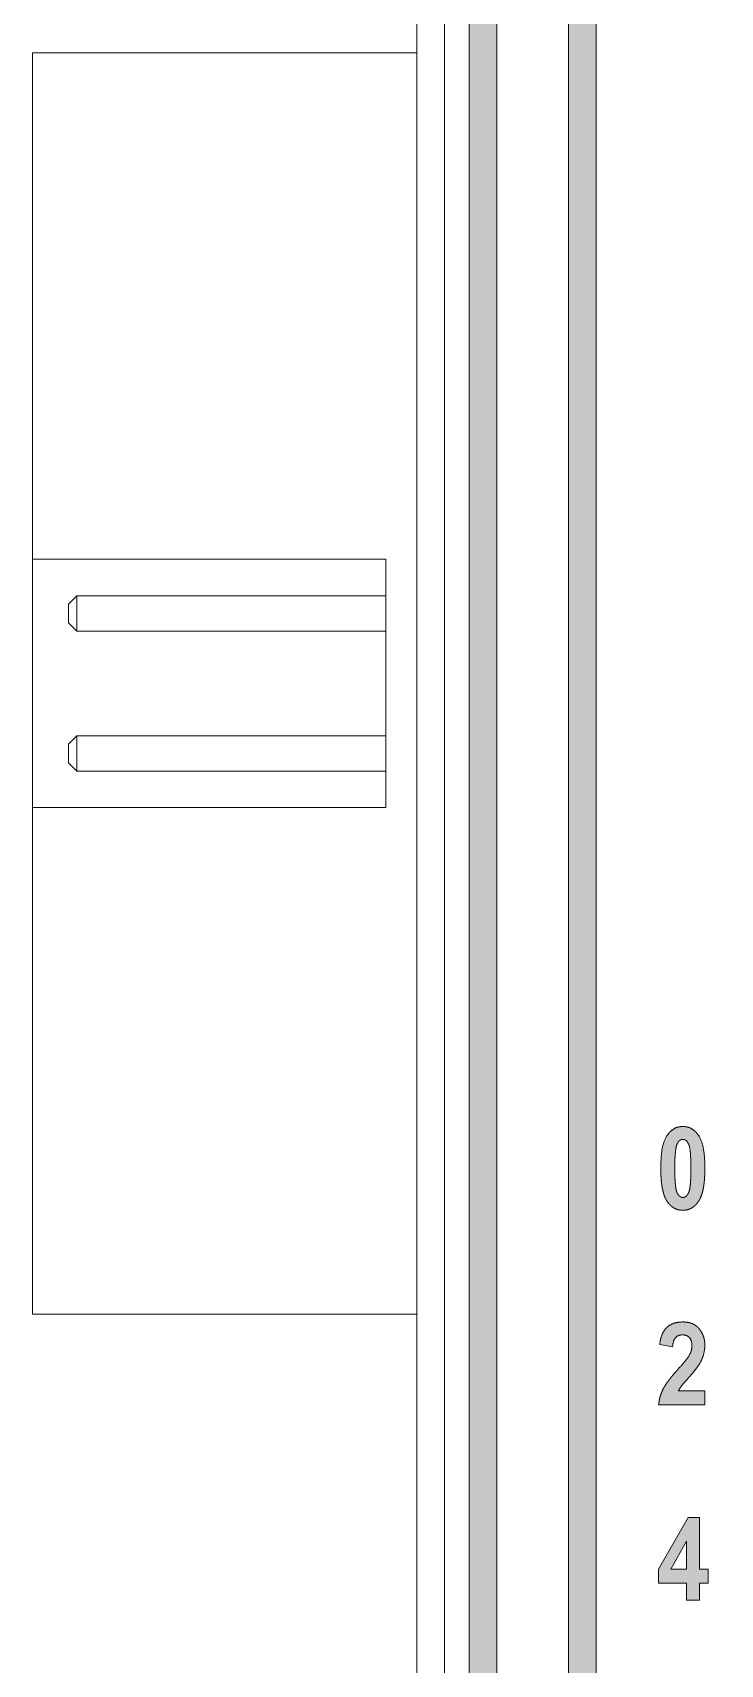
# Model space of a CAD drawing. Extents: x 222 to 1672, y 144 to 807.
# Drawn here: x 440 to 452.46, y 427.89 to 457.46 of the extents above; entities that cross this region are included whole.
import ezdxf

# ---------------------------------------------------------------- set-up
doc = ezdxf.new("R2010")
doc.units = 0
doc.header["$LTSCALE"] = 2
doc.header["$MEASUREMENT"] = 0
doc.linetypes.add('PHANTOM', pattern=[12.7, 6.35, -1.27, 1.27, -1.27, 1.27, -1.27])
doc.layers.get('0').update_dxf_attribs({"linetype": 'CONTINUOUS'})
doc.layers.add('DIM', color=7, linetype='CONTINUOUS')

msp = doc.modelspace()

# ---------------------------------------------------------------- hatches: boundary and pattern name
at = {"layer": 'DIM', "lineweight": 5}
for points in [[(450.21272, 393.826), (450.21272, 463.32772), (452.46272, 465.57772), (452.46272, 466.28483), (449.71272, 463.53483), (449.71272, 393.61889), (452.46272, 390.86889), (452.46272, 391.576)], [(448.41272, 393.08042), (448.41272, 464.07331), (448.90462, 464.56521), (448.90462, 465.27231), (447.91272, 464.28042), (447.91272, 392.87331), (448.90462, 391.88141), (448.90462, 392.58852)]]:
    msp.add_hatch(color=256, dxfattribs=at).paths.add_polyline_path(points, flags=0)
h = msp.add_hatch(color=256, dxfattribs=at)
edge = h.paths.add_edge_path(flags=0)
edge.add_spline(control_points=[(451.78333, 436.11738), (451.79788, 436.1179), (451.82639, 436.11891), (451.86802, 436.12719), (451.90765, 436.14017), (451.94504, 436.15904), (451.98029, 436.18303), (452.01345, 436.21224), (452.04411, 436.24698), (452.07321, 436.28692), (452.09919, 436.33374), (452.12172, 436.38815), (452.14018, 436.45046), (452.15562, 436.52055), (452.16762, 436.59843), (452.17587, 436.6842), (452.18107, 436.77773), (452.18173, 436.84272), (452.18207, 436.87651)], knot_values=[0, 0, 0, 0, 0.04557689, 0.08930821, 0.13256145, 0.175949, 0.22014979, 0.26590283, 0.31411212, 0.36514155, 0.42053766, 0.48156208, 0.54938319, 0.62401042, 0.70642953, 0.79625551, 0.89405879, 1, 1, 1, 1], weights=[1, 1, 1, 1, 1, 1, 1, 1, 1, 1, 1, 1, 1, 1, 1, 1, 1, 1, 1], degree=3, periodic=0)
edge.add_spline(control_points=[(452.18207, 436.87651), (452.18127, 436.95639), (452.17911, 437.03615), (452.16347, 437.19471), (452.15052, 437.27454), (452.10118, 437.42597), (452.0607, 437.49766), (451.97133, 437.57944), (451.93778, 437.60127), (451.86214, 437.63025), (451.82236, 437.63538), (451.78211, 437.63686)], knot_values=[0, 0, 0, 0, 0.25, 0.25, 0.5, 0.5, 0.75, 0.75, 0.875, 0.875, 1, 1, 1, 1], weights=[1, 1, 1, 1, 1, 1, 1, 1, 1, 1, 1, 1], degree=3, periodic=0)
edge.add_spline(control_points=[(451.78211, 437.63686), (451.74196, 437.63543), (451.7016, 437.62992), (451.62736, 437.60131), (451.59309, 437.57884), (451.50573, 437.49882), (451.46462, 437.42705), (451.39023, 437.19979), (451.38499, 437.03877), (451.38337, 436.87956)], knot_values=[0, 0, 0, 0, 0.125, 0.125, 0.25, 0.25, 0.5, 0.5, 1, 1, 1, 1], weights=[1, 1, 1, 1, 1, 1, 1, 1, 1, 1], degree=3, periodic=0)
edge.add_spline(control_points=[(451.38337, 436.87956), (451.38337, 436.8621), (451.38336, 436.8278), (451.38512, 436.77748), (451.38708, 436.72906), (451.39026, 436.6828), (451.39365, 436.63841), (451.39875, 436.59623), (451.40397, 436.55587), (451.4108, 436.51776), (451.41804, 436.48159), (451.42623, 436.44746), (451.43541, 436.41532), (451.44493, 436.385), (451.45603, 436.35708), (451.46757, 436.33102), (451.47994, 436.30695), (451.49768, 436.27817), (451.52129, 436.24563), (451.5523, 436.21139), (451.58555, 436.18245), (451.62067, 436.15825), (451.65844, 436.14006), (451.69816, 436.12665), (451.74013, 436.11908), (451.76879, 436.11795), (451.78333, 436.11738)], knot_values=[0, 0, 0, 0, 0.0544342, 0.10699248, 0.15704419, 0.20556781, 0.25161321, 0.29589337, 0.33805436, 0.37853317, 0.41664151, 0.45310184, 0.48796558, 0.52089241, 0.5521576, 0.58162356, 0.60979139, 0.63649538, 0.6870092, 0.73495036, 0.78026234, 0.82423836, 0.86754888, 0.91058217, 0.95465488, 1, 1, 1, 1], weights=[1, 1, 1, 1, 1, 1, 1, 1, 1, 1, 1, 1, 1, 1, 1, 1, 1, 1, 1, 1, 1, 1, 1, 1, 1, 1, 1], degree=3, periodic=0)
edge = h.paths.add_edge_path(flags=0)
edge.add_spline(control_points=[(451.78272, 436.35115), (451.77732, 436.35146), (451.76654, 436.35208), (451.75087, 436.35653), (451.73594, 436.36359), (451.72219, 436.3739), (451.70925, 436.38696), (451.69714, 436.40285), (451.68597, 436.42159), (451.67502, 436.44364), (451.66594, 436.4715), (451.65788, 436.5062), (451.65147, 436.54876), (451.64619, 436.59915), (451.64156, 436.65739), (451.63877, 436.72349), (451.63691, 436.79736), (451.63672, 436.84922), (451.63662, 436.87651)], knot_values=[0, 0, 0, 0, 0.02762529, 0.05506964, 0.08269006, 0.1116479, 0.14247063, 0.17651482, 0.21353732, 0.25392043, 0.30216676, 0.36296108, 0.4359899, 0.52212096, 0.62205867, 0.73478549, 0.86040459, 1, 1, 1, 1], weights=[1, 1, 1, 1, 1, 1, 1, 1, 1, 1, 1, 1, 1, 1, 1, 1, 1, 1, 1], degree=3, periodic=0)
edge.add_spline(control_points=[(451.63662, 436.87651), (451.63672, 436.90381), (451.63691, 436.95576), (451.63876, 437.02974), (451.64156, 437.09594), (451.64618, 437.15418), (451.65149, 437.20467), (451.6579, 437.24743), (451.66588, 437.28236), (451.6751, 437.31036), (451.68591, 437.33257), (451.69703, 437.35138), (451.70946, 437.36699), (451.72208, 437.38036), (451.73596, 437.39064), (451.75087, 437.39772), (451.76654, 437.40216), (451.77732, 437.40278), (451.78272, 437.4031)], knot_values=[0, 0, 0, 0, 0.13932191, 0.26521263, 0.37771859, 0.4774605, 0.5634228, 0.63682013, 0.69799943, 0.74615122, 0.78692171, 0.82387167, 0.85744014, 0.88857085, 0.91747196, 0.94503825, 0.97242884, 1, 1, 1, 1], weights=[1, 1, 1, 1, 1, 1, 1, 1, 1, 1, 1, 1, 1, 1, 1, 1, 1, 1, 1], degree=3, periodic=0)
edge.add_spline(control_points=[(451.78272, 437.4031), (451.8079, 437.4017), (451.83258, 437.39184), (451.86696, 437.35634), (451.87996, 437.33445), (451.90851, 437.26614), (451.91329, 437.21754), (451.92732, 437.07178), (451.92845, 436.9741), (451.92883, 436.87651)], knot_values=[0, 0, 0, 0, 0.125, 0.125, 0.25, 0.25, 0.5, 0.5, 1, 1, 1, 1], weights=[1, 1, 1, 1, 1, 1, 1, 1, 1, 1], degree=3, periodic=0)
edge.add_spline(control_points=[(451.92883, 436.87651), (451.92872, 436.84932), (451.92853, 436.79757), (451.9267, 436.72379), (451.92379, 436.65781), (451.91958, 436.59965), (451.91444, 436.54932), (451.90735, 436.50689), (451.8999, 436.47206), (451.89066, 436.44417), (451.87979, 436.42206), (451.86897, 436.40305), (451.85667, 436.3873), (451.84395, 436.37378), (451.82983, 436.36369), (451.81489, 436.35651), (451.79911, 436.35205), (451.78823, 436.35145), (451.78272, 436.35115)], knot_values=[0, 0, 0, 0, 0.13902135, 0.26459063, 0.37727275, 0.47661443, 0.56271134, 0.63579409, 0.69644686, 0.74467405, 0.78550837, 0.82224985, 0.85628054, 0.88746, 0.91682626, 0.94443572, 0.9718692, 1, 1, 1, 1], weights=[1, 1, 1, 1, 1, 1, 1, 1, 1, 1, 1, 1, 1, 1, 1, 1, 1, 1, 1], degree=3, periodic=0)
h = msp.add_hatch(color=256, dxfattribs=at)
edge = h.paths.add_edge_path(flags=0)
edge.add_spline(control_points=[(451.89382, 433.4785), (451.86667, 433.43443), (451.83344, 433.39498), (451.76687, 433.31616), (451.73254, 433.27766), (451.6981, 433.23926)], knot_values=[0, 0, 0, 0, 0.5, 0.5, 1, 1, 1, 1], weights=[1, 1, 1, 1, 1, 1], degree=3, periodic=0)
edge.add_spline(control_points=[(451.6981, 433.23926), (451.68201, 433.22125), (451.65087, 433.1864), (451.60673, 433.13503), (451.56668, 433.08626), (451.53093, 433.04004), (451.49869, 432.99687), (451.47087, 432.9561), (451.44752, 432.91778), (451.42141, 432.87082), (451.3951, 432.81266), (451.37107, 432.74123), (451.35324, 432.66811), (451.34736, 432.6183), (451.34441, 432.59336)], knot_values=[0, 0, 0, 0, 0.09643932, 0.18666732, 0.27045608, 0.34842598, 0.4199847, 0.48561719, 0.54545007, 0.59913163, 0.70013607, 0.79982505, 0.89977637, 1, 1, 1, 1], weights=[1, 1, 1, 1, 1, 1, 1, 1, 1, 1, 1, 1, 1, 1, 1], degree=3, periodic=0)
edge.add_line((451.34441, 432.59336), (452.18207, 432.59336))
edge.add_line((452.18207, 432.59336), (452.18207, 432.8466))
edge.add_line((452.18207, 432.8466), (451.70389, 432.8466))
edge.add_spline(control_points=[(451.70389, 432.8466), (451.71641, 432.87014), (451.72928, 432.89344), (451.76002, 432.93657), (451.7771, 432.95695), (451.8291, 433.01756), (451.86446, 433.05736), (451.90021, 433.09681)], knot_values=[0, 0, 0, 0, 0.25, 0.25, 0.5, 0.5, 1, 1, 1, 1], weights=[1, 1, 1, 1, 1, 1, 1, 1], degree=3, periodic=0)
edge.add_spline(control_points=[(451.90021, 433.09681), (451.97409, 433.17925), (452.04769, 433.26365), (452.1259, 433.40868), (452.14713, 433.46061), (452.17535, 433.5665), (452.18113, 433.62098), (452.18207, 433.67635)], knot_values=[0, 0, 0, 0, 0.5, 0.5, 0.75, 0.75, 1, 1, 1, 1], weights=[1, 1, 1, 1, 1, 1, 1, 1], degree=3, periodic=0)
edge.add_spline(control_points=[(452.18207, 433.67635), (452.18182, 433.68986), (452.18133, 433.71647), (452.17616, 433.75574), (452.16836, 433.79384), (452.15725, 433.83086), (452.14344, 433.86686), (452.12575, 433.90141), (452.10541, 433.93504), (452.08187, 433.967), (452.05551, 433.99683), (452.02563, 434.02274), (451.99253, 434.0446), (451.9566, 434.06263), (451.91736, 434.07627), (451.87538, 434.08636), (451.83016, 434.09207), (451.79907, 434.09292), (451.78303, 434.09336)], knot_values=[0, 0, 0, 0, 0.06239767, 0.12287418, 0.18273149, 0.24191672, 0.3012929, 0.36062835, 0.42101211, 0.48271195, 0.54379959, 0.60461858, 0.66482189, 0.72667294, 0.78984081, 0.85636266, 0.92585311, 1, 1, 1, 1], weights=[1, 1, 1, 1, 1, 1, 1, 1, 1, 1, 1, 1, 1, 1, 1, 1, 1, 1, 1], degree=3, periodic=0)
edge.add_spline(control_points=[(451.78303, 434.09336), (451.72801, 434.09227), (451.6726, 434.08636), (451.56902, 434.05105), (451.52103, 434.02215), (451.44329, 433.94374), (451.41635, 433.89459), (451.37968, 433.79205), (451.37011, 433.73858), (451.36389, 433.68426)], knot_values=[0, 0, 0, 0, 0.25, 0.25, 0.5, 0.5, 0.75, 0.75, 1, 1, 1, 1], weights=[1, 1, 1, 1, 1, 1, 1, 1, 1, 1], degree=3, periodic=0)
edge.add_line((451.36389, 433.68426), (451.59766, 433.6453))
edge.add_spline(control_points=[(451.59766, 433.6453), (451.6024, 433.69776), (451.61022, 433.7521), (451.65631, 433.81664), (451.67692, 433.83435), (451.72512, 433.85558), (451.75161, 433.85844), (451.77785, 433.85959)], knot_values=[0, 0, 0, 0, 0.5, 0.5, 0.75, 0.75, 1, 1, 1, 1], weights=[1, 1, 1, 1, 1, 1, 1, 1], degree=3, periodic=0)
edge.add_spline(control_points=[(451.77785, 433.85959), (451.80264, 433.85854), (451.82776, 433.85551), (451.87294, 433.83584), (451.89307, 433.82036), (451.93971, 433.76229), (451.9466, 433.71069), (451.94831, 433.66144)], knot_values=[0, 0, 0, 0, 0.25, 0.25, 0.5, 0.5, 1, 1, 1, 1], weights=[1, 1, 1, 1, 1, 1, 1, 1], degree=3, periodic=0)
edge.add_spline(control_points=[(451.94831, 433.66144), (451.94768, 433.64605), (451.94641, 433.61495), (451.93534, 433.56871), (451.91841, 433.52255), (451.90215, 433.49342), (451.89382, 433.4785)], knot_values=[0, 0, 0, 0, 0.23862287, 0.48257354, 0.73492797, 1, 1, 1, 1], weights=[1, 1, 1, 1, 1, 1, 1], degree=3, periodic=0)
h = msp.add_hatch(color=256, dxfattribs=at)
h.paths.add_polyline_path([(451.34441, 429.36154), (451.8509, 429.36154), (451.8509, 429.04985), (452.08467, 429.04985), (452.08467, 429.36154), (452.24051, 429.36154), (452.24051, 429.61478), (452.08467, 429.61478), (452.08467, 430.54985), (451.88134, 430.54985), (451.34441, 429.61387)], flags=0)
h.paths.add_polyline_path([(451.56691, 429.61478), (451.8509, 430.11854), (451.8509, 429.61478)], flags=0)

# ---------------------------------------------------------------- linework, layer by layer
at = {"linetype": 'Continuous', "lineweight": 5}
for p, q in [((446.96272, 380.57686), (446.96272, 476.57686)), ((447.46272, 476.57686), (447.46272, 380.57686)), ((447.91272, 464.28042), (447.91272, 392.87331)), ((448.41272, 393.08041), (448.41272, 464.07331)), ((449.71272, 463.53483), (449.71272, 393.61889)), ((450.21272, 393.826), (450.21272, 463.32773)), ((439.99998, 447.91684), (439.99998, 457.09684)), ((439.99998, 457.09684), (446.96272, 457.09684)), ((439.99998, 447.91684), (446.39998, 447.91684)), ((439.99998, 443.41684), (439.99998, 447.91684)), ((446.39998, 447.91684), (446.39998, 443.41684)), ((440.64998, 447.10684), (440.79998, 447.25684)), ((440.79998, 447.25684), (440.79998, 446.61684)), ((440.79998, 447.25684), (446.39998, 447.25684)), ((440.64998, 447.10684), (440.64998, 446.76684)), ((440.64998, 446.76684), (440.79998, 446.61684)), ((446.39998, 446.61684), (440.79998, 446.61684)), ((440.64998, 444.56684), (440.79998, 444.71684)), ((440.64998, 444.56684), (440.64998, 444.22684)), ((440.79998, 444.71684), (440.79998, 444.07684)), ((446.39998, 444.71684), (440.79998, 444.71684)), ((440.64998, 444.22684), (440.79998, 444.07684)), ((440.79998, 444.07684), (446.39998, 444.07684)), ((439.99998, 434.23684), (439.99998, 443.41684)), ((446.39998, 443.41684), (439.99998, 443.41684)), ((446.96272, 434.23684), (439.99998, 434.23684))]:
    msp.add_line(p, q, dxfattribs=at)
at = {"linetype": 'PHANTOM', "lineweight": 5}
for p, q in [((451.59766, 433.6453), (451.36389, 433.68426)), ((451.70389, 432.8466), (452.18207, 432.8466)), ((452.18207, 432.8466), (452.18207, 432.59336)), ((452.18207, 432.59336), (451.34441, 432.59336)), ((451.34441, 429.61387), (451.88134, 430.54985)), ((451.88134, 430.54985), (452.08467, 430.54985)), ((452.08467, 430.54985), (452.08467, 429.61478)), ((451.8509, 430.11854), (451.56691, 429.61478)), ((451.8509, 429.61478), (451.8509, 430.11854)), ((451.34441, 429.36154), (451.34441, 429.61387)), ((451.56691, 429.61478), (451.8509, 429.61478)), ((452.08467, 429.61478), (452.24051, 429.61478)), ((452.24051, 429.61478), (452.24051, 429.36154)), ((451.8509, 429.36154), (451.34441, 429.36154)), ((451.8509, 429.04985), (451.8509, 429.36154)), ((452.24051, 429.36154), (452.08467, 429.36154)), ((452.08467, 429.36154), (452.08467, 429.04985)), ((452.08467, 429.04985), (451.8509, 429.04985))]:
    msp.add_line(p, q, dxfattribs=at)
at = {"linetype": 'Continuous', "lineweight": 5, "flags": 128}
msp.add_lwpolyline([(446.96272, 456.11345), (446.96272, 456.11345)], dxfattribs=at)
at = {"linetype": 'PHANTOM', "lineweight": 5}
for points, knots in [([(451.38337, 436.87956), (451.38499, 437.03877), (451.39023, 437.19979), (451.46462, 437.42705), (451.50573, 437.49882), (451.59309, 437.57884), (451.62736, 437.60131), (451.7016, 437.62992), (451.74196, 437.63543), (451.78211, 437.63686)], [0, 0, 0, 0, 0.5, 0.5, 0.75, 0.75, 0.875, 0.875, 1, 1, 1, 1]), ([(451.78211, 437.63686), (451.82236, 437.63538), (451.86214, 437.63025), (451.93778, 437.60127), (451.97133, 437.57944), (452.0607, 437.49766), (452.10118, 437.42597), (452.15052, 437.27454), (452.16347, 437.19471), (452.17911, 437.03615), (452.18127, 436.95639), (452.18207, 436.87651)], [0, 0, 0, 0, 0.125, 0.125, 0.25, 0.25, 0.5, 0.5, 0.75, 0.75, 1, 1, 1, 1]), ([(451.78272, 437.4031), (451.77732, 437.40278), (451.76654, 437.40216), (451.75087, 437.39772), (451.73596, 437.39064), (451.72208, 437.38036), (451.70946, 437.36699), (451.69703, 437.35138), (451.68591, 437.33257), (451.6751, 437.31036), (451.66588, 437.28236), (451.6579, 437.24743), (451.65149, 437.20467), (451.64618, 437.15418), (451.64156, 437.09594), (451.63876, 437.02974), (451.63691, 436.95576), (451.63672, 436.90381), (451.63662, 436.87651)], [0, 0, 0, 0, 0.02757116, 0.05496175, 0.08252804, 0.11142915, 0.14255986, 0.17612833, 0.21307829, 0.25384878, 0.30200057, 0.36317987, 0.4365772, 0.5225395, 0.62228141, 0.73478737, 0.86067809, 1, 1, 1, 1]), ([(451.92883, 436.87651), (451.92845, 436.9741), (451.92732, 437.07178), (451.91329, 437.21754), (451.90851, 437.26614), (451.87996, 437.33445), (451.86696, 437.35634), (451.83258, 437.39184), (451.8079, 437.4017), (451.78272, 437.4031)], [0, 0, 0, 0, 0.5, 0.5, 0.75, 0.75, 0.875, 0.875, 1, 1, 1, 1]), ([(451.78333, 436.11738), (451.76879, 436.11795), (451.74013, 436.11908), (451.69816, 436.12665), (451.65844, 436.14006), (451.62067, 436.15825), (451.58555, 436.18245), (451.5523, 436.21139), (451.52129, 436.24563), (451.49768, 436.27817), (451.47994, 436.30695), (451.46757, 436.33102), (451.45603, 436.35708), (451.44493, 436.385), (451.43541, 436.41532), (451.42623, 436.44746), (451.41804, 436.48159), (451.4108, 436.51776), (451.40397, 436.55587), (451.39875, 436.59623), (451.39365, 436.63841), (451.39026, 436.6828), (451.38708, 436.72906), (451.38512, 436.77748), (451.38336, 436.8278), (451.38337, 436.8621), (451.38337, 436.87956)], [0, 0, 0, 0, 0.04534512, 0.08941783, 0.13245112, 0.17576164, 0.21973766, 0.26504964, 0.3129908, 0.36350462, 0.39020861, 0.41837644, 0.4478424, 0.47910759, 0.51203442, 0.54689816, 0.58335849, 0.62146683, 0.66194564, 0.70410663, 0.74838679, 0.79443219, 0.84295581, 0.89300752, 0.9455658, 1, 1, 1, 1]), ([(451.63662, 436.87651), (451.63672, 436.84922), (451.63691, 436.79736), (451.63877, 436.72349), (451.64156, 436.65739), (451.64619, 436.59915), (451.65147, 436.54876), (451.65788, 436.5062), (451.66594, 436.4715), (451.67502, 436.44364), (451.68597, 436.42159), (451.69714, 436.40285), (451.70925, 436.38696), (451.72219, 436.3739), (451.73594, 436.36359), (451.75087, 436.35653), (451.76654, 436.35208), (451.77732, 436.35146), (451.78272, 436.35115)], [0, 0, 0, 0, 0.13959541, 0.26521451, 0.37794133, 0.47787904, 0.5640101, 0.63703892, 0.69783324, 0.74607957, 0.78646268, 0.82348518, 0.85752937, 0.8883521, 0.91730994, 0.94493036, 0.97237471, 1, 1, 1, 1]), ([(451.78272, 436.35115), (451.78823, 436.35145), (451.79911, 436.35205), (451.81489, 436.35651), (451.82983, 436.36369), (451.84395, 436.37378), (451.85667, 436.3873), (451.86897, 436.40305), (451.87979, 436.42206), (451.89066, 436.44417), (451.8999, 436.47206), (451.90735, 436.50689), (451.91444, 436.54932), (451.91958, 436.59965), (451.92379, 436.65781), (451.9267, 436.72379), (451.92853, 436.79757), (451.92872, 436.84932), (451.92883, 436.87651)], [0, 0, 0, 0, 0.0281308, 0.05556428, 0.08317374, 0.11254, 0.14371946, 0.17775015, 0.21449163, 0.25532595, 0.30355314, 0.36420591, 0.43728866, 0.52338557, 0.62272725, 0.73540937, 0.86097865, 1, 1, 1, 1]), ([(452.18207, 436.87651), (452.18173, 436.84272), (452.18107, 436.77773), (452.17587, 436.6842), (452.16762, 436.59843), (452.15562, 436.52055), (452.14018, 436.45046), (452.12172, 436.38815), (452.09919, 436.33374), (452.07321, 436.28692), (452.04411, 436.24698), (452.01345, 436.21224), (451.98029, 436.18303), (451.94504, 436.15904), (451.90765, 436.14017), (451.86802, 436.12719), (451.82639, 436.11891), (451.79788, 436.1179), (451.78333, 436.11738)], [0, 0, 0, 0, 0.10594121, 0.20374449, 0.29357047, 0.37598958, 0.45061681, 0.51843792, 0.57946234, 0.63485845, 0.68588788, 0.73409717, 0.77985021, 0.824051, 0.86743855, 0.91069179, 0.95442311, 1, 1, 1, 1]), ([(451.36389, 433.68426), (451.37011, 433.73858), (451.37968, 433.79205), (451.41635, 433.89459), (451.44329, 433.94374), (451.52103, 434.02215), (451.56902, 434.05105), (451.6726, 434.08636), (451.72801, 434.09227), (451.78303, 434.09336)], [0, 0, 0, 0, 0.25, 0.25, 0.5, 0.5, 0.75, 0.75, 1, 1, 1, 1]), ([(451.78303, 434.09336), (451.79907, 434.09292), (451.83016, 434.09207), (451.87538, 434.08636), (451.91736, 434.07627), (451.9566, 434.06263), (451.99253, 434.0446), (452.02563, 434.02274), (452.05551, 433.99683), (452.08187, 433.967), (452.10541, 433.93504), (452.12575, 433.90141), (452.14344, 433.86686), (452.15725, 433.83086), (452.16836, 433.79384), (452.17616, 433.75574), (452.18133, 433.71647), (452.18182, 433.68986), (452.18207, 433.67635)], [0, 0, 0, 0, 0.074146893, 0.143637339, 0.210159188, 0.273327058, 0.335178108, 0.395381422, 0.456200414, 0.517288052, 0.578987888, 0.639371651, 0.698707097, 0.758083276, 0.817268508, 0.877125817, 0.937602328, 1, 1, 1, 1]), ([(451.77785, 433.85959), (451.75161, 433.85844), (451.72512, 433.85558), (451.67692, 433.83435), (451.65631, 433.81664), (451.61022, 433.7521), (451.6024, 433.69776), (451.59766, 433.6453)], [0, 0, 0, 0, 0.25, 0.25, 0.5, 0.5, 1, 1, 1, 1]), ([(451.94831, 433.66144), (451.9466, 433.71069), (451.93971, 433.76229), (451.89307, 433.82036), (451.87294, 433.83584), (451.82776, 433.85551), (451.80264, 433.85854), (451.77785, 433.85959)], [0, 0, 0, 0, 0.5, 0.5, 0.75, 0.75, 1, 1, 1, 1]), ([(451.89382, 433.4785), (451.90215, 433.49342), (451.91841, 433.52255), (451.93534, 433.56871), (451.94641, 433.61495), (451.94768, 433.64605), (451.94831, 433.66144)], [0, 0, 0, 0, 0.265072026, 0.517426459, 0.761377133, 1, 1, 1, 1]), ([(452.18207, 433.67635), (452.18113, 433.62098), (452.17535, 433.5665), (452.14713, 433.46061), (452.1259, 433.40868), (452.04769, 433.26365), (451.97409, 433.17925), (451.90021, 433.09681)], [0, 0, 0, 0, 0.25, 0.25, 0.5, 0.5, 1, 1, 1, 1]), ([(451.6981, 433.23926), (451.73254, 433.27766), (451.76687, 433.31616), (451.83344, 433.39498), (451.86667, 433.43443), (451.89382, 433.4785)], [0, 0, 0, 0, 0.5, 0.5, 1, 1, 1, 1]), ([(451.34441, 432.59336), (451.34736, 432.6183), (451.35324, 432.66811), (451.37107, 432.74123), (451.3951, 432.81266), (451.42141, 432.87082), (451.44752, 432.91778), (451.47087, 432.9561), (451.49869, 432.99687), (451.53093, 433.04004), (451.56668, 433.08626), (451.60673, 433.13503), (451.65087, 433.1864), (451.68201, 433.22125), (451.6981, 433.23926)], [0, 0, 0, 0, 0.10022363, 0.20017495, 0.29986393, 0.40086837, 0.45454993, 0.51438281, 0.5800153, 0.65157402, 0.72954392, 0.81333268, 0.90356068, 1, 1, 1, 1]), ([(451.90021, 433.09681), (451.86446, 433.05736), (451.8291, 433.01756), (451.7771, 432.95695), (451.76002, 432.93657), (451.72928, 432.89344), (451.71641, 432.87014), (451.70389, 432.8466)], [0, 0, 0, 0, 0.5, 0.5, 0.75, 0.75, 1, 1, 1, 1])]:
    msp.add_open_spline(points, degree=3, knots=knots, dxfattribs=at)

doc.saveas('drawing.dxf')
